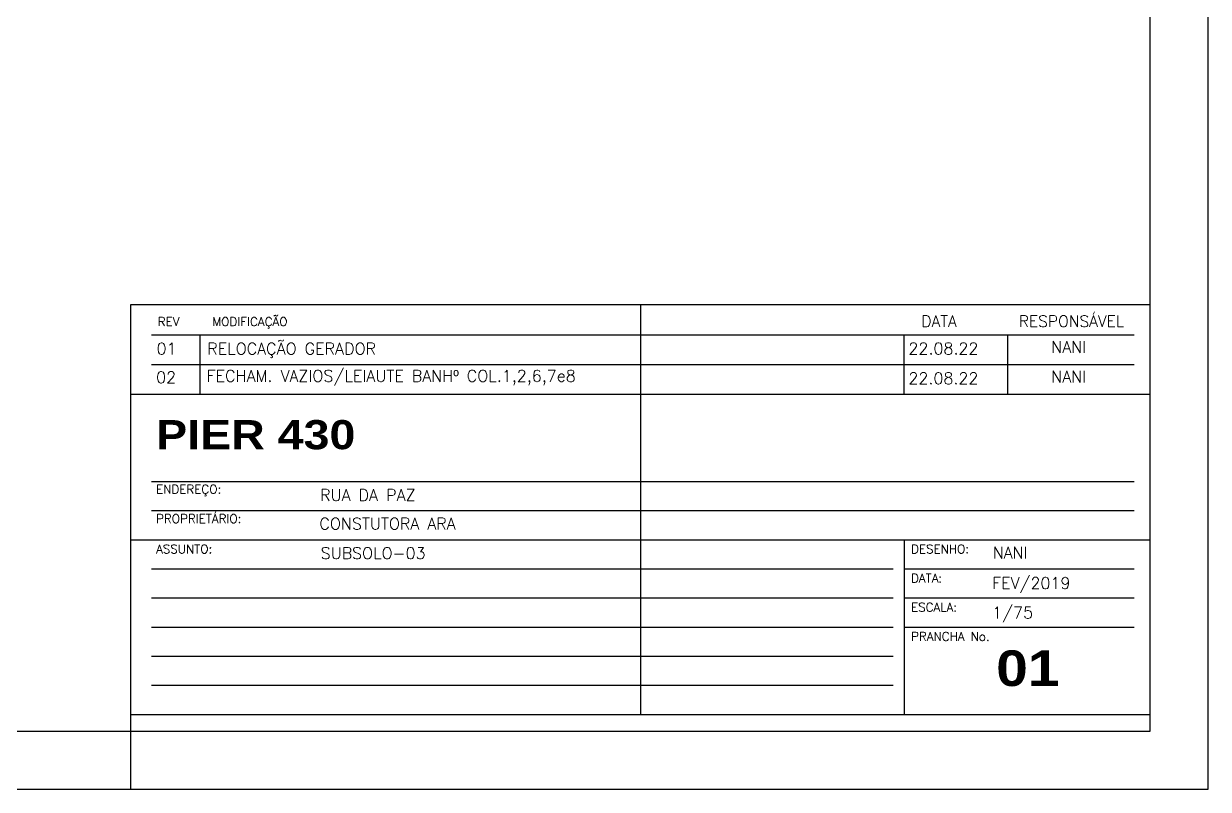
# Model space of a CAD drawing. Header units: millimetres. Extents: x -184.9 to -112.9, y 0.4 to 45.1.
# Drawn here: x -128.16 to -112.91, y 0.41 to 10.27 of the extents above; entities that cross this region are included whole.
import ezdxf

# ---------------------------------------------------------------- set-up
doc = ezdxf.new("R2010")
doc.units = ezdxf.units.MM
doc.layers.add('CERCADURA', color=5, linetype='Continuous')
doc.styles.add('CARIMBO', font='', dxfattribs={"height": 0.3})
doc.styles.add('ROMANS', font='romans.shx')
doc.styles.get('CARIMBO').set_extended_font_data('Arial Black')

msp = doc.modelspace()

# ---------------------------------------------------------------- linework, layer by layer
at = {"layer": 'CERCADURA', "color": 11}
for p, q in [((-112.912, 0.413), (-112.912, 44.963)), ((-113.662, 6.651), (-126.787, 6.651)), ((-120.224, 6.651), (-126.787, 6.651)), ((-126.787, 6.651), (-126.787, 0.413)), ((-120.224, 6.651), (-120.224, 1.377)), ((-126.519, 6.268), (-113.867, 6.268)), ((-125.89, 5.502), (-125.89, 6.268)), ((-116.826, 5.502), (-116.826, 6.268)), ((-115.492, 5.502), (-115.492, 6.268)), ((-126.519, 5.885), (-113.867, 5.885)), ((-126.519, 4.377), (-113.867, 4.377)), ((-126.519, 4.002), (-113.867, 4.002)), ((-116.826, 3.627), (-116.826, 1.377)), ((-126.519, 3.252), (-116.968, 3.252)), ((-116.826, 3.252), (-113.867, 3.252)), ((-126.519, 2.877), (-116.968, 2.877)), ((-116.826, 2.877), (-113.867, 2.877)), ((-126.519, 2.502), (-116.968, 2.502)), ((-116.826, 2.502), (-113.867, 2.502)), ((-126.519, 2.127), (-116.968, 2.127)), ((-126.519, 1.752), (-116.968, 1.752)), ((-184.912, 0.413), (-112.912, 0.413))]:
    msp.add_line(p, q, dxfattribs=at)
at = {"layer": 'CERCADURA', "color": 5}
for p, q in [((-113.662, 1.163), (-113.662, 44.213)), ((-183.037, 1.163), (-113.662, 1.163))]:
    msp.add_line(p, q, dxfattribs=at)
at = {"layer": 'CERCADURA', "color": 1, "linetype": 'Continuous'}
for p, q in [((-126.795, 5.502), (-113.67, 5.502)), ((-126.795, 3.627), (-113.67, 3.627)), ((-126.787, 1.377), (-113.662, 1.377))]:
    msp.add_line(p, q, dxfattribs=at)

# ---------------------------------------------------------------- texts
at = {"layer": 'CERCADURA', "color": 1}
for s, height, style, p in [('RESPONSÁVEL', 0.14583, 'ROMANS', (-115.352, 6.368)), ('REV', 0.1125, 'ROMANS', (-126.438, 6.38)), ('MODIFICAÇÃO', 0.1125, 'ROMANS', (-125.737, 6.38)), ('DATA', 0.1458, 'ROMANS', (-116.606, 6.368)), ('PIER 430', 0.375, 'CARIMBO', (-126.46, 4.793)), ('ENDEREÇO:', 0.1125, 'ROMANS', (-126.46, 4.221)), ('PROPRIETÁRIO:', 0.1125, 'ROMANS', (-126.46, 3.842)), ('ASSUNTO:', 0.1125, 'ROMANS', (-126.46, 3.451)), ('DESENHO:', 0.1125, 'ROMANS', (-116.739, 3.451)), ('DATA:', 0.1125, 'ROMANS', (-116.739, 3.076)), ('ESCALA:', 0.1125, 'ROMANS', (-116.739, 2.701)), ('PRANCHA No.', 0.1125, 'ROMANS', (-116.739, 2.326)), ('01', 0.4588, 'CARIMBO', (-115.643, 1.743))]:
    msp.add_text(s, height=height, dxfattribs=dict(at, style=style)).set_placement(p)
at = {"layer": 'CERCADURA', "color": 3, "style": 'ROMANS'}
for s, p in [('01', (-126.454, 6.013)), ('RELOCAÇÃO GERADOR', (-125.801, 6.013)), ('22.08.22', (-116.772, 6.014)), ('NANI', (-114.934, 6.034)), ('FECHAM. VAZIOS/LEIAUTE BANHº COL.1,2,6,7e8', (-125.809, 5.662)), ('NANI', (-114.934, 5.652)), ('02', (-126.459, 5.643)), ('22.08.22', (-116.772, 5.631)), ('RUA DA PAZ', (-124.347, 4.127)), ('CONSTUTORA ARA', (-124.356, 3.759)), ('SUBSOLO-03', (-124.34, 3.379)), ('NANI', (-115.688, 3.385)), ('FEV/2019', (-115.696, 2.993)), ('1/75', (-115.696, 2.614))]:
    msp.add_text(s, height=0.15, dxfattribs=at).set_placement(p)

doc.saveas('drawing.dxf')
